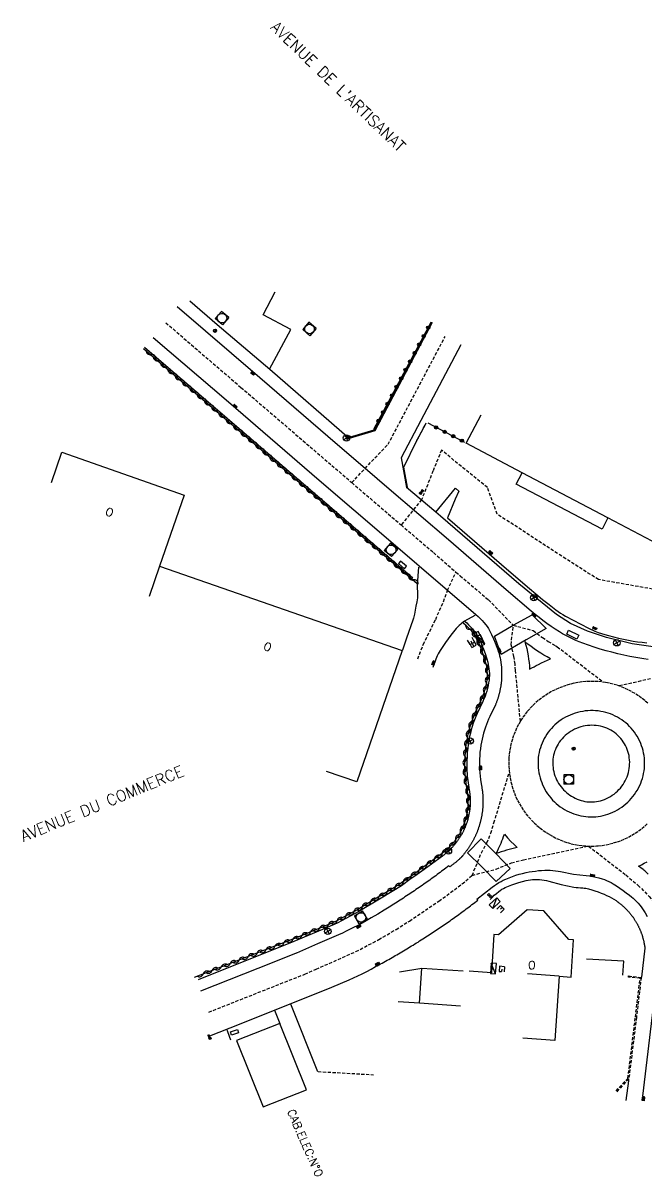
# Model space of a CAD drawing. Header units: millimetres. Extents: x 149510 to 150000, y 153431 to 153997.
# Drawn here: x 149660.1 to 149757.5, y 153726 to 153906.1 of the extents above; entities that cross this region are included whole.
import ezdxf
from ezdxf.enums import TextEntityAlignment as Align

# ---------------------------------------------------------------- set-up
doc = ezdxf.new("R2010")
doc.units = ezdxf.units.MM
doc.linetypes.add('DASHED', pattern=[0.75, 0.5, -0.25])
doc.layers.get('0').update_dxf_attribs({"linetype": 'CONTINUOUS'})
for name, color, linetype in [('W0001', 6, 'DASHED'), ('W0006', 2, 'CONTINUOUS'), ('W0008', 7, 'CONTINUOUS'), ('W0014', 7, 'CONTINUOUS'), ('W0015', 2, 'CONTINUOUS'), ('W0017', 7, 'CONTINUOUS'), ('W0020', 2, 'CONTINUOUS'), ('W0100', 7, 'CONTINUOUS'), ('W0103', 1, 'CONTINUOUS'), ('W0112', 1, 'DASHED'), ('W0310', 3, 'CONTINUOUS'), ('W0322', 7, 'CONTINUOUS'), ('W0400', 7, 'CONTINUOUS'), ('W0420', 7, 'CONTINUOUS'), ('W0421', 7, 'CONTINUOUS'), ('W0425', 7, 'CONTINUOUS'), ('W0430', 7, 'CONTINUOUS'), ('W0431', 7, 'CONTINUOUS'), ('W0432', 7, 'CONTINUOUS'), ('W0469', 7, 'CONTINUOUS'), ('W0856', 7, 'CONTINUOUS'), ('W0989', 7, 'CONTINUOUS'), ('W0991', 7, 'CONTINUOUS'), ('W1102', 7, 'CONTINUOUS')]:
    doc.layers.add(name, color=color, linetype=linetype)
doc.styles.get("Standard").update_dxf_attribs({"font": 'romans.shx', "width": 0.85})

# ---------------------------------------------------------------- blocks, each defined once
blk = doc.blocks.new('T420')
for p, q in [((0.75, 0.75), (-0.75, 0.75)), ((-0.75, 0.75), (-0.75, -0.75)), ((0.75, 0.75), (0.75, -0.75)), ((0.75, -0.75), (-0.75, -0.75))]:
    blk.add_line(p, q)
blk.add_ellipse((0, 0), major_axis=(-0.53, 0.53), ratio=1, start_param=3.926991, end_param=10.210176)
blk = doc.blocks.new('T856')
for p, q in [((-0.125, 0), (0.125, 0)), ((0, 0.125), (0, -0.125))]:
    blk.add_line(p, q)
blk.add_ellipse((0, 0), major_axis=(-0.177, 0.177), ratio=1, start_param=3.9269908, end_param=10.2101761)
blk = doc.blocks.new('T425')
for p, q in [((-0.15, 0.6), (0.15, 0.6)), ((-0.15, 0.6), (-0.15, 0.3)), ((-0.15, 0.3), (0.15, 0.3)), ((-0.15, 0.15), (0.15, 0.15)), ((-0.15, -0.15), (-0.15, 0.15)), ((0, 0.45), (0.15, 0.45)), ((0.15, 0.45), (0.15, 0.3)), ((0.15, 0.15), (0.15, -0.15)), ((0.15, -0.15), (-0.15, -0.15))]:
    blk.add_line(p, q)
blk.add_ellipse((0, 0), major_axis=(-0.106, 0.106), ratio=1, start_param=3.926991, end_param=10.210176)
blk = doc.blocks.new('T400')
for p, q in [((-0.15, 0.3), (0.15, 0.3)), ((-0.15, -0.25), (-0.15, 0.3)), ((-0.15, 0.15), (0.15, 0.15)), ((-0.15, 0), (0.15, 0)), ((0.15, 0.3), (0.15, -0.25)), ((-0.15, -0.15), (0.15, -0.15)), ((-0.15, -0.25), (-0.15, -0.3)), ((-0.15, -0.3), (0.15, -0.3)), ((0.15, -0.3), (0.15, -0.25))]:
    blk.add_line(p, q)
blk = doc.blocks.new('T430')
at = {"flags": 128}
for points in [[(-0.4, 2.1), (0.4, 2.1)], [(-0.4, 2.1), (-0.4, 1.3)], [(0.8, 0.8), (-0.8, 0.8)], [(-0.8, 0.8), (-0.8, 0)], [(0.8, 0.8), (-0.8, 0)], [(-0.8, 0), (0.8, 0)], [(-0.4, 1.7), (0, 1.7)], [(-0.4, 1.3), (0.4, 1.3)], [(0.8, 0), (0.8, 0.8)]]:
    blk.add_lwpolyline(points, dxfattribs=at)
blk = doc.blocks.new('T469')
at = {"color": 0, "linetype": 'Continuous', "flags": 128}
for points in [[(-0.35, 0.35), (0.35, -0.35)], [(-0.35, -0.35), (0.35, 0.35)]]:
    blk.add_lwpolyline(points, dxfattribs=at)
at = {"color": 0, "linetype": 'Continuous'}
blk.add_circle((0, 0), 0.5, dxfattribs=at)
blk = doc.blocks.new('T432')
at = {"flags": 128}
for points in [[(-0.4, 2.1), (-0.4, 1.3)], [(-0.39, 2.1), (0.41, 2.1)], [(0.8, 0.8), (-0.8, 0.8)], [(-0.8, 0.8), (-0.8, 0)], [(0.8, 0.8), (-0.8, 0)], [(-0.8, 0), (0.8, 0)], [(-0.4, 1.3), (0.4, 1.3)], [(0, 1.7), (0.4, 1.7)], [(0.4, 1.3), (0.4, 1.7)], [(0.8, 0), (0.8, 0.8)]]:
    blk.add_lwpolyline(points, dxfattribs=at)
blk = doc.blocks.new('t310o')
at = {"color": 0, "linetype": 'Continuous'}
for centre, start, end in [((-0.5, 0.38), 216.8699, 323.1304), ((0.5, -0.37), 36.8699, 143.1303)]:
    blk.add_arc(centre, 0.625, start, end, dxfattribs=at)
blk = doc.blocks.new('t322o')
at = {"color": 0, "linetype": 'Continuous'}
for radius in [0.25, 0.15]:
    blk.add_circle((0, 0), radius, dxfattribs=at)

msp = doc.modelspace()

# ---------------------------------------------------------------- linework, layer by layer
at = {"layer": 'W0001'}
for points in [[(149682.42, 153859.28), (149694.16, 153849.17), (149708.33, 153836.99), (149711.47, 153834.29), (149719.16, 153827.68), (149724.21, 153823.37), (149727.72, 153820.31), (149728.36, 153819.76), (149732.79, 153815.98), (149736.66, 153812.01)], [(149711.47, 153834.29), (149713.52, 153836.52), (149717.13, 153840.29), (149726.03, 153857.12)], [(149803.52, 153842.16), (149798.88, 153844.41), (149792.8, 153847.5), (149791.02, 153844.02), (149780.45, 153825.71), (149772.25, 153821.41), (149772.25, 153821.41), (149769.79, 153820.67), (149766.72, 153819.74), (149762.84, 153816.89), (149749.96, 153819.15), (149744.85, 153822.4), (149734.15, 153829.37), (149732.63, 153833.51), (149725.46, 153839.36), (149724.13, 153836.11), (149722.36, 153831.63), (149719.16, 153827.68)], [(149721.75, 153806.77), (149722.62, 153809.03), (149724.55, 153812.94), (149725.78, 153815.7), (149726.39, 153817.48), (149727.72, 153820.31)], [(149737.77, 153797.02), (149737.02, 153804.95), (149736.94, 153805.95), (149736.77, 153807.12), (149736.33, 153808.96), (149736.66, 153812.01), (149739.79, 153811.19), (149741.21, 153810.1), (149742.11, 153809.5), (149743.29, 153808.8), (149743.53, 153808.66), (149750.76, 153803.12)], [(149761.63, 153792), (149765.81, 153798.56), (149766.52, 153799.89), (149767.52, 153801.55), (149770.15, 153805.28), (149765.3, 153804.86), (149764.12, 153804.68), (149763.76, 153804.63), (149762.76, 153804.53), (149761.74, 153804.47), (149753.16, 153802.53)], [(149757.65, 153799.84), (149757.18, 153800.25), (149756.7, 153800.64), (149756.2, 153801), (149755.68, 153801.34), (149755.14, 153801.65), (149754.59, 153801.94), (149754.03, 153802.2), (149753.46, 153802.43), (149752.87, 153802.64), (149752.28, 153802.81), (149751.68, 153802.96), (149751.37, 153803.02), (149751.07, 153803.08), (149750.45, 153803.16), (149749.84, 153803.22), (149749.22, 153803.25), (149748.59, 153803.25), (149747.97, 153803.22), (149747.35, 153803.16), (149746.73, 153803.07), (149746.12, 153802.95), (149745.52, 153802.8), (149744.92, 153802.63), (149744.33, 153802.42), (149743.75, 153802.19), (149743.19, 153801.93), (149742.63, 153801.65), (149742.09, 153801.34), (149741.57, 153801), (149741.06, 153800.64), (149740.57, 153800.26), (149740.1, 153799.85), (149739.66, 153799.43), (149739.24, 153798.98), (149738.83, 153798.52), (149738.46, 153798.04), (149738.1, 153797.54), (149737.77, 153797.02), (149737.47, 153796.49), (149737.19, 153795.94), (149736.94, 153795.38), (149736.72, 153794.81), (149736.53, 153794.23), (149736.36, 153793.64), (149736.22, 153793.04), (149736.11, 153792.44), (149736.03, 153791.83), (149735.98, 153791.23), (149735.96, 153790.61), (149735.97, 153789.99), (149736.01, 153789.38), (149736.08, 153788.77), (149736.17, 153788.16), (149736.3, 153787.55), (149736.45, 153786.96), (149736.63, 153786.37), (149736.84, 153785.79), (149737.07, 153785.22), (149737.34, 153784.66), (149737.63, 153784.12), (149737.94, 153783.59), (149738.28, 153783.08), (149738.64, 153782.58), (149739.05, 153782.07), (149739.5, 153781.58), (149739.91, 153781.16), (149740.36, 153780.75), (149740.83, 153780.35), (149741.32, 153779.98), (149741.82, 153779.63), (149742.34, 153779.31), (149742.87, 153779.01), (149743.42, 153778.73), (149743.98, 153778.49), (149744.55, 153778.26), (149745.13, 153778.07), (149745.71, 153777.9), (149746.31, 153777.77), (149746.9, 153777.66), (149747.51, 153777.58), (149748.11, 153777.53), (149748.72, 153777.51), (149749.33, 153777.52), (149749.63, 153777.54), (149749.93, 153777.56), (149750.54, 153777.63), (149751.14, 153777.73), (149751.73, 153777.85), (149752.33, 153778.01), (149752.92, 153778.2), (149753.51, 153778.41), (149754.08, 153778.65), (149754.64, 153778.92), (149755.18, 153779.22), (149755.71, 153779.54), (149756.23, 153779.88), (149756.73, 153780.25), (149757.21, 153780.64), (149757.67, 153781.06)], [(149730.24, 153772.95), (149731.69, 153776.47), (149732.55, 153778.03), (149733.17, 153779.54), (149733.65, 153781.17), (149736.04, 153789.07)], [(149689.14, 153751.59), (149700.3, 153756.01), (149704.13, 153757.52), (149705.89, 153758.29), (149712.09, 153761.04), (149715.68, 153762.92), (149718.37, 153764.51), (149720.45, 153765.82), (149725.06, 153768.93), (149728.7, 153771.61), (149730.24, 153772.95), (149730.24, 153772.95), (149733.98, 153773.93), (149736.39, 153774.9), (149738.24, 153775.4), (149748.42, 153777.52)], [(149748.42, 153777.52), (149754.23, 153773.02), (149756.13, 153771.42), (149757.86, 153769.67), (149758.71, 153768.69), (149759.24, 153767.82), (149762.31, 153765.26)]]:
    msp.add_lwpolyline(points, dxfattribs=at)
at = {"layer": 'W0006'}
for points in [[(149698.63, 153852.01), (149701.94, 153858.2), (149697.61, 153860.52), (149699.48, 153864.08)], [(149711.11, 153841.38), (149714.95, 153842.54), (149723.92, 153859.43)], [(149720.15, 153833.49), (149720.16, 153833.6), (149719.58, 153836.73), (149721.62, 153840.86), (149723.05, 153843.57)], [(149724.56, 153829.66), (149727.67, 153833.43), (149728.15, 153832.95), (149727.59, 153831.69), (149726.39, 153828.8), (149735.96, 153820.51), (149739.19, 153817.75), (149740.2, 153816.9), (149741.22, 153816.06), (149742.25, 153815.24), (149743.29, 153814.43), (149743.65, 153814.16), (149744.02, 153813.91), (149744.4, 153813.68), (149744.79, 153813.46), (149745.99, 153812.82), (149747.19, 153812.19), (149748.4, 153811.57), (149748.74, 153811.41), (149749.08, 153811.26), (149749.42, 153811.11), (149749.94, 153810.91), (149750.46, 153810.73), (149750.98, 153810.56), (149751.51, 153810.4), (149752.29, 153810.2), (149753.07, 153810.01), (149753.85, 153809.84), (149754.64, 153809.68), (149755.36, 153809.55), (149756.08, 153809.44), (149756.8, 153809.35), (149757.53, 153809.28)], [(149753.75, 153757.35), (149753.91, 153759.54), (149748.09, 153759.88)], [(149701.87, 153752.86), (149706.11, 153742.29)]]:
    msp.add_lwpolyline(points, dxfattribs=at)
at = {"layer": 'W0008'}
for points in [[(149757.71, 153806.69), (149757.06, 153806.76), (149756.42, 153806.85), (149755.78, 153806.96), (149754.84, 153807.14), (149753.91, 153807.34), (149752.98, 153807.55), (149752.06, 153807.79), (149751.14, 153808.04), (149750.22, 153808.3), (149749.31, 153808.59), (149748.41, 153808.89), (149747.51, 153809.21), (149746.97, 153809.41), (149746.43, 153809.64), (149745.9, 153809.87), (149745.38, 153810.13), (149744.87, 153810.4), (149744.36, 153810.68), (149743.87, 153810.98), (149743.21, 153811.4), (149742.56, 153811.83), (149741.92, 153812.28), (149741.29, 153812.74), (149740.68, 153813.22), (149740.07, 153813.7), (149739.47, 153814.21), (149735.56, 153817.57), (149731.65, 153820.93), (149726.53, 153825.34), (149717.31, 153833.27), (149713.52, 153836.52), (149709.25, 153840.2), (149697.08, 153850.66), (149684.18, 153861.73)], [(149711.12, 153841.23), (149715.11, 153842.45), (149724.06, 153859.35)], [(149680.45, 153856.99), (149692.19, 153846.89), (149706.36, 153834.7), (149717.2, 153825.4), (149726.39, 153817.48), (149730.84, 153813.69), (149731.17, 153813.39), (149731.49, 153813.08), (149731.8, 153812.76), (149732.09, 153812.43), (149732.38, 153812.09), (149732.59, 153811.8), (149732.78, 153811.51), (149732.97, 153811.21), (149733.13, 153810.9), (149733.29, 153810.58), (149733.57, 153809.92), (149733.84, 153809.25), (149734.1, 153808.58), (149734.34, 153807.9), (149734.45, 153807.58), (149734.53, 153807.26), (149734.61, 153806.93), (149734.67, 153806.6), (149734.69, 153806.5), (149734.7, 153806.4), (149734.72, 153806.31), (149734.73, 153806.21), (149734.74, 153806.11), (149734.76, 153806.01), (149734.77, 153805.91), (149734.78, 153805.81), (149734.79, 153805.71), (149734.8, 153805.62), (149734.81, 153805.52), (149734.82, 153805.42), (149734.82, 153805.32), (149734.83, 153805.22), (149734.84, 153805.12), (149734.84, 153805.02), (149734.84, 153804.92), (149734.85, 153804.82), (149734.85, 153804.72), (149734.85, 153804.62), (149734.85, 153804.53), (149734.85, 153804.43), (149734.85, 153804.33), (149734.85, 153804.23), (149734.85, 153804.13), (149734.85, 153804.03), (149734.84, 153803.93), (149734.84, 153803.83), (149734.83, 153803.73), (149734.83, 153803.63), (149734.82, 153803.53), (149734.81, 153803.43), (149734.8, 153803.34), (149734.8, 153803.24), (149734.79, 153803.14), (149734.78, 153803.04), (149734.76, 153802.94), (149734.75, 153802.84), (149734.74, 153802.74), (149734.72, 153802.65), (149734.71, 153802.55), (149734.7, 153802.45), (149734.68, 153802.35), (149734.66, 153802.25), (149734.64, 153802.16), (149734.63, 153802.06), (149734.61, 153801.96), (149734.59, 153801.86), (149734.57, 153801.77), (149734.55, 153801.67), (149734.52, 153801.57), (149734.5, 153801.48), (149734.48, 153801.38), (149734.45, 153801.28), (149734.43, 153801.19), (149734.4, 153801.09), (149734.37, 153801), (149734.35, 153800.9), (149734.32, 153800.8), (149734.29, 153800.71), (149734.26, 153800.61), (149734.23, 153800.52), (149734.2, 153800.43), (149734.17, 153800.33), (149734.13, 153800.24), (149734.1, 153800.14), (149734.07, 153800.05), (149734.03, 153799.96), (149734, 153799.87), (149733.96, 153799.77), (149733.92, 153799.68), (149733.89, 153799.59), (149733.89, 153799.59), (149733.01, 153797.77), (149732.82, 153797.35), (149732.64, 153796.93), (149732.47, 153796.51), (149732.31, 153796.08), (149732.17, 153795.64), (149732.03, 153795.18), (149731.91, 153794.7), (149731.8, 153794.23), (149731.7, 153793.75), (149731.61, 153793.27), (149731.53, 153792.73), (149731.46, 153792.19), (149731.42, 153791.65), (149731.39, 153791.11), (149731.37, 153790.57), (149731.38, 153790.04), (149731.4, 153789.51), (149731.43, 153788.99), (149731.49, 153788.46), (149731.56, 153787.94), (149731.72, 153786.92), (149731.73, 153786.82), (149731.75, 153786.72), (149731.77, 153786.63), (149731.78, 153786.53), (149731.8, 153786.43), (149731.81, 153786.33), (149731.82, 153786.23), (149731.84, 153786.13), (149731.85, 153786.03), (149731.86, 153785.93), (149731.87, 153785.83), (149731.88, 153785.73), (149731.89, 153785.63), (149731.9, 153785.53), (149731.9, 153785.43), (149731.91, 153785.33), (149731.92, 153785.23), (149731.92, 153785.13), (149731.93, 153785.03), (149731.93, 153784.93), (149731.93, 153784.83), (149731.93, 153784.73), (149731.93, 153784.63), (149731.93, 153784.53), (149731.93, 153784.43), (149731.93, 153784.33), (149731.93, 153784.23), (149731.93, 153784.13), (149731.92, 153784.03), (149731.92, 153783.93), (149731.92, 153783.83), (149731.91, 153783.73), (149731.9, 153783.64), (149731.9, 153783.54), (149731.89, 153783.44), (149731.88, 153783.34), (149731.87, 153783.24), (149731.86, 153783.14), (149731.85, 153783.04), (149731.84, 153782.94), (149731.82, 153782.84), (149731.81, 153782.74), (149731.79, 153782.64), (149731.78, 153782.54), (149731.76, 153782.44), (149731.75, 153782.34), (149731.73, 153782.25), (149731.71, 153782.15), (149731.69, 153782.05), (149731.67, 153781.95), (149731.65, 153781.85), (149731.63, 153781.76), (149731.61, 153781.66), (149731.59, 153781.56), (149731.56, 153781.47), (149731.54, 153781.37), (149731.52, 153781.27), (149731.49, 153781.18), (149731.46, 153781.08), (149731.44, 153780.99), (149731.41, 153780.89), (149731.38, 153780.79), (149731.35, 153780.7), (149731.32, 153780.6), (149731.29, 153780.51), (149731.26, 153780.42), (149731.23, 153780.32), (149731.2, 153780.23), (149731.16, 153780.13), (149731.13, 153780.04), (149731.09, 153779.95), (149731.06, 153779.85), (149731.02, 153779.76), (149730.99, 153779.67), (149730.95, 153779.58), (149730.91, 153779.49), (149730.87, 153779.39), (149730.83, 153779.3), (149730.79, 153779.21), (149730.75, 153779.12), (149730.71, 153779.03), (149730.66, 153778.94), (149730.62, 153778.85), (149730.58, 153778.76), (149730.53, 153778.67), (149730.49, 153778.59), (149730.44, 153778.5), (149730.39, 153778.41), (149730.35, 153778.32), (149730.3, 153778.23), (149730.25, 153778.15), (149730.2, 153778.06), (149730.15, 153777.98), (149730.1, 153777.89), (149730.05, 153777.8), (149730, 153777.72), (149729.95, 153777.64), (149729.89, 153777.55), (149729.84, 153777.47), (149729.78, 153777.38), (149729.73, 153777.3), (149729.67, 153777.22), (149729.62, 153777.14), (149729.56, 153777.06), (149729.5, 153776.98), (149729.44, 153776.89), (149729.38, 153776.81), (149729.33, 153776.73), (149729.27, 153776.66), (149729.2, 153776.58), (149729.14, 153776.5), (149729.08, 153776.42), (149729.02, 153776.34), (149728.96, 153776.27), (149728.88, 153776.17), (149728.84, 153776.12), (149728.8, 153776.07), (149728.76, 153776.02), (149728.72, 153775.97), (149728.68, 153775.92), (149728.64, 153775.88), (149728.6, 153775.83), (149728.56, 153775.79), (149728.52, 153775.74), (149728.47, 153775.7), (149728.43, 153775.65), (149728.38, 153775.61), (149728.34, 153775.56), (149728.29, 153775.52), (149728.25, 153775.48), (149728.2, 153775.44), (149728.13, 153775.37), (149728.05, 153775.3), (149727.97, 153775.23), (149727.89, 153775.17), (149727.81, 153775.1), (149727.73, 153775.03), (149727.65, 153774.97), (149727.57, 153774.9), (149727.49, 153774.84), (149727.41, 153774.78), (149727.33, 153774.71), (149727.25, 153774.65), (149727.17, 153774.59), (149727.08, 153774.53), (149727, 153774.47), (149726.92, 153774.41), (149726.83, 153774.35), (149726.75, 153774.29), (149726.75, 153774.29), (149726.62, 153774.44), (149726.39, 153774.27), (149726.16, 153774.09), (149725.94, 153773.92), (149725.71, 153773.75), (149725.48, 153773.58), (149725.24, 153773.41), (149725.01, 153773.24), (149724.78, 153773.07), (149724.55, 153772.9), (149724.32, 153772.73), (149724.09, 153772.56), (149723.85, 153772.39), (149723.62, 153772.22), (149723.39, 153772.06), (149723.15, 153771.89), (149722.92, 153771.73), (149722.68, 153771.56), (149722.44, 153771.39), (149722.19, 153771.22), (149721.95, 153771.05), (149721.71, 153770.88), (149721.47, 153770.72), (149721.22, 153770.55), (149720.98, 153770.39), (149720.74, 153770.22), (149720.49, 153770.06), (149720.25, 153769.89), (149720, 153769.73), (149719.76, 153769.57), (149719.51, 153769.41), (149719.27, 153769.25), (149719.02, 153769.08), (149718.77, 153768.92), (149718.53, 153768.76), (149718.28, 153768.61), (149718.03, 153768.45), (149717.78, 153768.29), (149717.53, 153768.13), (149717.28, 153767.98), (149717.03, 153767.82), (149716.78, 153767.66), (149716.53, 153767.51), (149715.52, 153766.89), (149714.49, 153766.29), (149713.45, 153765.7), (149712.49, 153765.19), (149711.53, 153764.69), (149710.56, 153764.21), (149709.98, 153763.93), (149709.39, 153763.67), (149706.12, 153762.23), (149702.84, 153760.79), (149702.78, 153760.77), (149699.01, 153759.28), (149687.85, 153754.86)], [(149728.48, 153855.83), (149722.24, 153843.99), (149719.14, 153838.15), (149720.02, 153833.55)], [(149689.05, 153747.77), (149694.2, 153749.82), (149700.01, 153752.13), (149706.96, 153754.92), (149708.33, 153755.48), (149709.69, 153756.06), (149711.04, 153756.65), (149712.39, 153757.26), (149713.09, 153757.59), (149713.79, 153757.94), (149714.47, 153758.31), (149715.15, 153758.69), (149715.41, 153758.83), (149715.67, 153758.97), (149715.93, 153759.11), (149716.19, 153759.25), (149716.45, 153759.39), (149716.71, 153759.54), (149716.97, 153759.68), (149717.22, 153759.82), (149717.48, 153759.97), (149717.74, 153760.12), (149718, 153760.26), (149718.25, 153760.41), (149718.51, 153760.56), (149718.76, 153760.71), (149719.02, 153760.86), (149719.27, 153761.01), (149719.53, 153761.16), (149719.78, 153761.31), (149720.03, 153761.46), (149720.29, 153761.61), (149720.54, 153761.77), (149720.79, 153761.92), (149721.04, 153762.07), (149721.3, 153762.23), (149721.55, 153762.39), (149721.8, 153762.54), (149722.05, 153762.7), (149722.3, 153762.86), (149722.55, 153763.02), (149722.8, 153763.18), (149723.03, 153763.33), (149723.27, 153763.48), (149723.51, 153763.64), (149723.75, 153763.79), (149723.98, 153763.95), (149724.22, 153764.11), (149724.46, 153764.26), (149724.69, 153764.42), (149724.93, 153764.58), (149725.16, 153764.74), (149725.4, 153764.9), (149725.63, 153765.06), (149725.86, 153765.22), (149726.1, 153765.38), (149726.33, 153765.54), (149726.56, 153765.7), (149726.8, 153765.87), (149727.03, 153766.03), (149727.26, 153766.2), (149727.49, 153766.36), (149727.72, 153766.53), (149727.95, 153766.69), (149728.18, 153766.86), (149728.41, 153767.03), (149728.64, 153767.19), (149728.86, 153767.36), (149729.09, 153767.53), (149729.32, 153767.7), (149729.55, 153767.87), (149729.77, 153768.04), (149730, 153768.21), (149730.22, 153768.39), (149730.45, 153768.56), (149730.67, 153768.73), (149730.9, 153768.9), (149731.12, 153769.08), (149731.12, 153769.08), (149731, 153769.21), (149733.38, 153771.1), (149733.71, 153771.35), (149734.04, 153771.59), (149734.39, 153771.81), (149734.75, 153772.01), (149735.11, 153772.2), (149735.48, 153772.37), (149736, 153772.58), (149736.52, 153772.78), (149737.04, 153772.96), (149737.57, 153773.12), (149738.11, 153773.26), (149738.65, 153773.39), (149739.13, 153773.48), (149739.62, 153773.57), (149740.11, 153773.63), (149740.6, 153773.69), (149741.09, 153773.72), (149741.58, 153773.75), (149742, 153773.75), (149742.41, 153773.74), (149742.83, 153773.71), (149743.24, 153773.67), (149743.65, 153773.62), (149744.06, 153773.55), (149746.05, 153773.16), (149748.06, 153772.93), (149748.56, 153772.86), (149749.06, 153772.78), (149749.55, 153772.67), (149750.04, 153772.55), (149750.53, 153772.41), (149750.89, 153772.29), (149751.24, 153772.15), (149751.58, 153771.99), (149751.92, 153771.82), (149752.24, 153771.63), (149752.77, 153771.3), (149753.3, 153770.95), (149753.81, 153770.6), (149754.31, 153770.23), (149754.81, 153769.85), (149755.1, 153769.62), (149755.38, 153769.38), (149755.65, 153769.12), (149755.91, 153768.86), (149756.16, 153768.59), (149756.4, 153768.31), (149756.63, 153768.02), (149756.84, 153767.72), (149757.04, 153767.41), (149757.23, 153767.09), (149757.56, 153766.5)], [(149758.87, 153755.49), (149756.83, 153738.44)]]:
    msp.add_lwpolyline(points, dxfattribs=at)
msp.add_lwpolyline([(149742.81, 153784.72), (149743.09, 153784.44), (149743.38, 153784.17), (149743.69, 153783.91), (149744, 153783.67), (149744.33, 153783.45), (149744.67, 153783.24), (149745.01, 153783.04), (149745.37, 153782.86), (149745.73, 153782.7), (149746.1, 153782.56), (149746.48, 153782.43), (149746.85, 153782.33), (149747.23, 153782.24), (149747.61, 153782.17), (149747.99, 153782.12), (149748.37, 153782.09), (149748.76, 153782.08), (149749.15, 153782.08), (149749.53, 153782.11), (149749.92, 153782.15), (149750.3, 153782.21), (149750.67, 153782.3), (149751.06, 153782.4), (149751.45, 153782.52), (149751.83, 153782.66), (149752.2, 153782.81), (149752.56, 153782.99), (149752.91, 153783.18), (149753.26, 153783.39), (149753.59, 153783.61), (149753.92, 153783.85), (149754.23, 153784.11), (149754.53, 153784.38), (149754.81, 153784.66), (149755.09, 153784.96), (149755.34, 153785.27), (149755.59, 153785.59), (149755.81, 153785.92), (149756.03, 153786.26), (149756.22, 153786.62), (149756.4, 153786.98), (149756.56, 153787.35), (149756.7, 153787.73), (149756.82, 153788.1), (149756.93, 153788.49), (149757.01, 153788.88), (149757.08, 153789.27), (149757.13, 153789.66), (149757.16, 153790.06), (149757.17, 153790.46), (149757.16, 153790.86), (149757.13, 153791.25), (149757.08, 153791.65), (149757.01, 153792.04), (149756.92, 153792.43), (149756.82, 153792.82), (149756.7, 153793.19), (149756.56, 153793.57), (149756.4, 153793.93), (149756.22, 153794.29), (149756.03, 153794.64), (149755.82, 153794.97), (149755.59, 153795.3), (149755.35, 153795.62), (149755.09, 153795.92), (149754.82, 153796.21), (149754.54, 153796.49), (149754.24, 153796.76), (149753.93, 153797), (149753.61, 153797.24), (149753.27, 153797.46), (149752.93, 153797.66), (149752.58, 153797.84), (149752.21, 153798.01), (149751.85, 153798.16), (149751.47, 153798.29), (149751.09, 153798.4), (149750.7, 153798.5), (149750.31, 153798.57), (149749.92, 153798.63), (149749.52, 153798.67), (149749.11, 153798.68), (149748.71, 153798.68), (149748.3, 153798.66), (149747.9, 153798.63), (149747.5, 153798.57), (149747.1, 153798.49), (149746.7, 153798.39), (149746.31, 153798.28), (149745.93, 153798.15), (149745.55, 153797.99), (149745.18, 153797.83), (149744.82, 153797.64), (149744.47, 153797.44), (149744.13, 153797.22), (149743.8, 153796.98), (149743.48, 153796.73), (149743.17, 153796.46), (149742.89, 153796.2), (149742.62, 153795.91), (149742.36, 153795.62), (149742.12, 153795.31), (149741.9, 153794.99), (149741.69, 153794.66), (149741.49, 153794.32), (149741.32, 153793.97), (149741.16, 153793.62), (149741.01, 153793.25), (149740.89, 153792.88), (149740.78, 153792.51), (149740.69, 153792.12), (149740.62, 153791.74), (149740.57, 153791.35), (149740.54, 153790.96), (149740.53, 153790.56), (149740.53, 153790.17), (149740.56, 153789.77), (149740.6, 153789.37), (149740.66, 153788.98), (149740.75, 153788.58), (149740.84, 153788.2), (149740.96, 153787.82), (149741.1, 153787.44), (149741.25, 153787.07), (149741.42, 153786.71), (149741.61, 153786.36), (149741.81, 153786.01), (149742.03, 153785.68), (149742.27, 153785.36), (149742.52, 153785.05)], close=True, dxfattribs=at)
at = {"layer": 'W0014'}
for points in [[(149686.15, 153862.7), (149690.42, 153859.01), (149698.65, 153852), (149711.12, 153841.2)], [(149679.12, 153855.45), (149691.65, 153844.67), (149721.01, 153819.43)], [(149800.64, 153847.94), (149797.13, 153840.88), (149793.5, 153833.6), (149790.66, 153829.17), (149787.22, 153824.24), (149783.62, 153820.39), (149779.37, 153816.6), (149774.11, 153812.82), (149769.71, 153810.59), (149766.95, 153809.62), (149763.73, 153808.9), (149761.49, 153808.64), (149758.5, 153808.64), (149755.22, 153809.11), (149751.23, 153810.1), (149748.24, 153811.08), (149745.58, 153812.31), (149743.4, 153813.7), (149737.55, 153818.5), (149737.55, 153818.5), (149725.31, 153829.04), (149724.56, 153829.66), (149720.02, 153833.55)], [(149729.07, 153812.65), (149729.39, 153812.37), (149729.7, 153812.09), (149730, 153811.79), (149730.29, 153811.48), (149730.47, 153811.27), (149730.64, 153811.04), (149730.81, 153810.81), (149730.96, 153810.57), (149731.18, 153810.17), (149731.39, 153809.77), (149731.58, 153809.35), (149731.76, 153808.93), (149732.01, 153808.27), (149732.25, 153807.6), (149732.46, 153806.92), (149732.67, 153806.24), (149732.75, 153805.9), (149732.82, 153805.56), (149732.87, 153805.21), (149732.91, 153804.86), (149732.93, 153804.5), (149732.93, 153804.15), (149732.91, 153803.8), (149732.88, 153803.45), (149732.82, 153803.01), (149732.74, 153802.58), (149732.64, 153802.16), (149732.53, 153801.74), (149732.4, 153801.32), (149732.25, 153800.91), (149732.09, 153800.5), (149731.92, 153800.1), (149731.04, 153798.24), (149730.82, 153797.74), (149730.61, 153797.24), (149730.42, 153796.74), (149730.25, 153796.22), (149730.1, 153795.7), (149729.97, 153795.18), (149729.85, 153794.65), (149729.73, 153794.02), (149729.63, 153793.39), (149729.55, 153792.76), (149729.48, 153792.13), (149729.44, 153791.49), (149729.41, 153790.85), (149729.4, 153790.21), (149729.41, 153789.74), (149729.42, 153789.26), (149729.45, 153788.79), (149729.47, 153788.45), (149729.51, 153788.11), (149729.55, 153787.77), (149729.71, 153786.66), (149729.73, 153786.58), (149729.75, 153786.49), (149729.77, 153786.4), (149729.78, 153786.31), (149729.8, 153786.23), (149729.81, 153786.14), (149729.82, 153786.05), (149729.84, 153785.96), (149729.85, 153785.87), (149729.86, 153785.78), (149729.87, 153785.7), (149729.88, 153785.61), (149729.89, 153785.52), (149729.9, 153785.43), (149729.91, 153785.34), (149729.91, 153785.25), (149729.92, 153785.16), (149729.92, 153785.07), (149729.93, 153784.99), (149729.93, 153784.9), (149729.93, 153784.81), (149729.94, 153784.72), (149729.94, 153784.63), (149729.94, 153784.54), (149729.94, 153784.45), (149729.94, 153784.36), (149729.94, 153784.27), (149729.93, 153784.18), (149729.93, 153784.1), (149729.93, 153784.01), (149729.92, 153783.92), (149729.92, 153783.83), (149729.91, 153783.74), (149729.91, 153783.65), (149729.9, 153783.56), (149729.89, 153783.47), (149729.88, 153783.38), (149729.87, 153783.3), (149729.86, 153783.21), (149729.85, 153783.12), (149729.84, 153783.03), (149729.82, 153782.94), (149729.81, 153782.85), (149729.8, 153782.77), (149729.78, 153782.68), (149729.77, 153782.59), (149729.75, 153782.5), (149729.73, 153782.42), (149729.71, 153782.33), (149729.7, 153782.24), (149729.68, 153782.15), (149729.66, 153782.07), (149729.64, 153781.98), (149729.61, 153781.9), (149729.59, 153781.81), (149729.57, 153781.72), (149729.55, 153781.64), (149729.52, 153781.55), (149729.5, 153781.47), (149729.47, 153781.38), (149729.44, 153781.3), (149729.42, 153781.21), (149729.39, 153781.13), (149729.36, 153781.04), (149729.33, 153780.96), (149729.3, 153780.87), (149729.27, 153780.78), (149729.23, 153780.7), (149729.2, 153780.61), (149729.17, 153780.53), (149729.13, 153780.44), (149729.1, 153780.36), (149729.06, 153780.27), (149729.02, 153780.19), (149728.98, 153780.11), (149728.95, 153780.02), (149728.91, 153779.94), (149728.87, 153779.86), (149728.83, 153779.77), (149728.78, 153779.69), (149728.74, 153779.61), (149728.7, 153779.53), (149728.66, 153779.45), (149728.61, 153779.37), (149728.57, 153779.29), (149728.52, 153779.21), (149728.48, 153779.13), (149728.43, 153779.05), (149728.38, 153778.97), (149728.33, 153778.89), (149728.28, 153778.82), (149728.23, 153778.74), (149728.18, 153778.66), (149728.13, 153778.59), (149728.08, 153778.51), (149728.03, 153778.43), (149727.98, 153778.36), (149727.92, 153778.29), (149727.87, 153778.21), (149727.81, 153778.14), (149727.76, 153778.06), (149727.7, 153777.99), (149727.64, 153777.92), (149727.59, 153777.85), (149727.53, 153777.78), (149727.47, 153777.71), (149727.41, 153777.64), (149727.35, 153777.57), (149727.29, 153777.5), (149727.23, 153777.43), (149727.17, 153777.36), (149727.11, 153777.29), (149727.04, 153777.23), (149726.98, 153777.16), (149726.92, 153777.1), (149726.85, 153777.03), (149726.79, 153776.97), (149726.72, 153776.9), (149726.65, 153776.84), (149726.59, 153776.77), (149726.52, 153776.71), (149726.45, 153776.65), (149726.38, 153776.59), (149726.31, 153776.53), (149726.24, 153776.47), (149726.17, 153776.41), (149726.1, 153776.35), (149726.03, 153776.29), (149725.96, 153776.24), (149725.89, 153776.18), (149725.82, 153776.12), (149725.74, 153776.07), (149725.67, 153776.01), (149725.6, 153775.96), (149725.6, 153775.96), (149725.6, 153775.96), (149725.6, 153775.96), (149722.76, 153773.88), (149721.65, 153773.07), (149720.54, 153772.28), (149719.42, 153771.49), (149719.05, 153771.23), (149718.68, 153770.99), (149718.3, 153770.76), (149715.5, 153769.07), (149712.57, 153767.33), (149711.89, 153766.94), (149711.21, 153766.56), (149710.53, 153766.19), (149709.84, 153765.83), (149709.26, 153765.55), (149708.68, 153765.27), (149708.1, 153765.01), (149707.51, 153764.76), (149702.4, 153762.63), (149687.46, 153756.64)], [(149733.04, 153769.18), (149733.36, 153769.51), (149733.69, 153769.83), (149734.04, 153770.14), (149734.39, 153770.43), (149734.64, 153770.61), (149734.89, 153770.77), (149735.15, 153770.92), (149735.42, 153771.05), (149735.92, 153771.26), (149736.42, 153771.46), (149736.93, 153771.64), (149737.51, 153771.82), (149738.09, 153771.99), (149738.67, 153772.14), (149739.01, 153772.21), (149739.35, 153772.26), (149739.69, 153772.3), (149740.03, 153772.31), (149740.37, 153772.31), (149740.75, 153772.29), (149741.12, 153772.26), (149741.49, 153772.2), (149741.86, 153772.13), (149742.22, 153772.04), (149744.14, 153771.5), (149746.11, 153771.13), (149746.46, 153771.07), (149746.81, 153771.03), (149747.16, 153771), (149747.51, 153770.98), (149747.74, 153770.97), (149747.97, 153770.94), (149748.2, 153770.9), (149748.42, 153770.85), (149748.92, 153770.7), (149749.41, 153770.54), (149749.89, 153770.37), (149750.38, 153770.19), (149750.85, 153769.99), (149751.24, 153769.81), (149751.62, 153769.63), (149751.99, 153769.43), (149752.35, 153769.22), (149752.71, 153769), (149752.79, 153768.95), (149752.86, 153768.89), (149752.94, 153768.84), (149753.01, 153768.79), (149753.08, 153768.73), (149753.15, 153768.68), (149753.23, 153768.62), (149753.3, 153768.57), (149753.37, 153768.51), (149753.44, 153768.45), (149753.51, 153768.39), (149753.58, 153768.34), (149753.65, 153768.28), (149753.72, 153768.22), (149753.78, 153768.16), (149753.85, 153768.1), (149753.92, 153768.03), (149753.99, 153767.97), (149754.05, 153767.91), (149754.12, 153767.85), (149754.18, 153767.78), (149754.25, 153767.72), (149754.31, 153767.65), (149754.37, 153767.59), (149754.44, 153767.52), (149754.5, 153767.46), (149754.56, 153767.39), (149754.62, 153767.32), (149754.68, 153767.25), (149754.74, 153767.18), (149754.8, 153767.11), (149754.86, 153767.05), (149754.91, 153766.98), (149754.97, 153766.9), (149755.03, 153766.83), (149755.08, 153766.76), (149755.14, 153766.69), (149755.19, 153766.62), (149755.25, 153766.54), (149755.3, 153766.47), (149755.36, 153766.4), (149755.41, 153766.32), (149755.46, 153766.25), (149755.51, 153766.17), (149755.56, 153766.1), (149755.61, 153766.02), (149755.66, 153765.94), (149755.71, 153765.87), (149755.75, 153765.79), (149755.8, 153765.71), (149755.85, 153765.63), (149755.89, 153765.55), (149755.94, 153765.48), (149755.98, 153765.4), (149756.03, 153765.32), (149756.07, 153765.24), (149756.11, 153765.16), (149756.15, 153765.07), (149756.19, 153764.99), (149756.23, 153764.91), (149756.27, 153764.83), (149756.31, 153764.75), (149756.35, 153764.66), (149756.39, 153764.58), (149756.42, 153764.5), (149756.46, 153764.42), (149756.49, 153764.34), (149756.52, 153764.26), (149756.55, 153764.18), (149756.59, 153764.1), (149756.62, 153764.02), (149756.65, 153763.93), (149756.68, 153763.85), (149756.71, 153763.77), (149756.73, 153763.69), (149756.76, 153763.6), (149756.79, 153763.52), (149756.81, 153763.44), (149756.84, 153763.35), (149756.86, 153763.27), (149756.89, 153763.19), (149756.91, 153763.1), (149756.94, 153763.02), (149756.96, 153762.93), (149756.98, 153762.85), (149757, 153762.76), (149757.02, 153762.68), (149757.04, 153762.59), (149757.06, 153762.51), (149757.07, 153762.42), (149757.09, 153762.34), (149757.11, 153762.25), (149757.12, 153762.16), (149757.14, 153762.08), (149757.15, 153761.99), (149757.17, 153761.91), (149757.18, 153761.82), (149757.19, 153761.73), (149757.2, 153761.65), (149757.21, 153761.56), (149756.66, 153757.05)], [(149718.88, 153757.89), (149722.4, 153758.46)], [(149722.03, 153753.01), (149718.7, 153753.2)], [(149699.39, 153751.88), (149700.23, 153749.82)], [(149692.59, 153747.2), (149692.09, 153748.51), (149691.93, 153748.93)], [(149754.29, 153737.76), (149754.68, 153740.83), (149754.7, 153741.17)]]:
    msp.add_lwpolyline(points, dxfattribs=at)
msp.add_lwpolyline([(149744.52, 153786.33), (149744.74, 153786.1), (149744.98, 153785.88), (149745.23, 153785.68), (149745.49, 153785.49), (149745.77, 153785.31), (149746.05, 153785.15), (149746.33, 153785), (149746.63, 153784.87), (149746.93, 153784.75), (149747.24, 153784.65), (149747.53, 153784.57), (149747.83, 153784.5), (149748.13, 153784.46), (149748.44, 153784.43), (149748.75, 153784.41), (149749.05, 153784.42), (149749.36, 153784.44), (149749.66, 153784.48), (149749.96, 153784.53), (149750.26, 153784.6), (149750.59, 153784.7), (149750.91, 153784.82), (149751.22, 153784.95), (149751.53, 153785.1), (149751.83, 153785.27), (149752.12, 153785.45), (149752.4, 153785.65), (149752.66, 153785.87), (149752.92, 153786.1), (149753.16, 153786.34), (149753.39, 153786.59), (149753.6, 153786.86), (149753.8, 153787.14), (149753.98, 153787.43), (149754.15, 153787.73), (149754.3, 153788.04), (149754.43, 153788.35), (149754.55, 153788.67), (149754.64, 153789), (149754.72, 153789.32), (149754.77, 153789.65), (149754.81, 153789.98), (149754.83, 153790.32), (149754.84, 153790.65), (149754.82, 153790.98), (149754.78, 153791.32), (149754.73, 153791.65), (149754.65, 153791.97), (149754.56, 153792.29), (149754.45, 153792.61), (149754.32, 153792.92), (149754.18, 153793.22), (149754.01, 153793.51), (149753.84, 153793.79), (149753.64, 153794.07), (149753.43, 153794.33), (149753.21, 153794.58), (149752.96, 153794.82), (149752.71, 153795.04), (149752.44, 153795.25), (149752.16, 153795.45), (149751.87, 153795.62), (149751.57, 153795.78), (149751.26, 153795.92), (149750.94, 153796.05), (149750.62, 153796.15), (149750.29, 153796.24), (149749.96, 153796.31), (149749.62, 153796.36), (149749.28, 153796.38), (149748.94, 153796.39), (149748.6, 153796.38), (149748.25, 153796.35), (149747.9, 153796.3), (149747.56, 153796.23), (149747.22, 153796.14), (149746.88, 153796.03), (149746.55, 153795.9), (149746.23, 153795.76), (149745.92, 153795.59), (149745.62, 153795.41), (149745.33, 153795.22), (149745.05, 153795.01), (149744.78, 153794.78), (149744.52, 153794.54), (149744.28, 153794.28), (149744.05, 153794.01), (149743.84, 153793.73), (149743.67, 153793.46), (149743.51, 153793.19), (149743.36, 153792.91), (149743.23, 153792.62), (149743.12, 153792.32), (149743.03, 153792.02), (149742.95, 153791.71), (149742.89, 153791.4), (149742.85, 153791.08), (149742.83, 153790.77), (149742.82, 153790.45), (149742.83, 153790.13), (149742.87, 153789.8), (149742.91, 153789.47), (149742.98, 153789.15), (149743.07, 153788.82), (149743.17, 153788.51), (149743.29, 153788.2), (149743.42, 153787.89), (149743.57, 153787.59), (149743.74, 153787.31), (149743.93, 153787.03), (149744.12, 153786.76), (149744.33, 153786.5)], close=True, dxfattribs=at)
at = {"layer": 'W0015'}
for points in [[(149739.22, 153805.14), (149739.56, 153805.34), (149739.9, 153805.53), (149740.25, 153805.72), (149740.6, 153805.91), (149741.06, 153806.14), (149741.52, 153806.36), (149741.99, 153806.58), (149742.46, 153806.78), (149741.95, 153807.07), (149741.45, 153807.36), (149740.95, 153807.67), (149740.46, 153807.99), (149739.95, 153808.34), (149739.45, 153808.7), (149738.96, 153809.08), (149738.48, 153809.47), (149738.62, 153808.91), (149738.76, 153808.36), (149738.88, 153807.81), (149738.98, 153807.26), (149739.06, 153806.73), (149739.13, 153806.2), (149739.18, 153805.67)], [(149735.28, 153779.38), (149735.78, 153778.81), (149736.3, 153778.25), (149736.78, 153777.76), (149737.28, 153777.28), (149736.86, 153777.19), (149736.44, 153777.09), (149736.02, 153776.98), (149735.61, 153776.86), (149735.19, 153776.74), (149734.78, 153776.62), (149734.37, 153776.48), (149733.98, 153776.35), (149734.18, 153776.75), (149734.38, 153777.16), (149734.56, 153777.58), (149734.75, 153777.99), (149734.89, 153778.34), (149735.03, 153778.68), (149735.16, 153779.03)]]:
    msp.add_lwpolyline(points, close=True, dxfattribs=at)
msp.add_lwpolyline([(149757.72, 153773.14), (149757.2, 153773.64), (149757.07, 153773.75), (149756.93, 153773.86), (149756.58, 153774.13), (149756.22, 153774.4), (149756.66, 153774.61), (149757.11, 153774.84), (149757.55, 153775.08)], dxfattribs=at)
at = {"layer": 'W0017'}
for points in [[(149721.85, 153821.1), (149721.68, 153818.33), (149721.73, 153816.72), (149721.73, 153816.57), (149721.72, 153816.43), (149721.7, 153816.29), (149721.59, 153815.65), (149721.47, 153815.01), (149721.35, 153814.38), (149721.22, 153813.76), (149721.07, 153813.13), (149721.03, 153812.96), (149720.98, 153812.8), (149720, 153810), (149719.37, 153808.1)], [(149730.67, 153813.53), (149729.06, 153812.63), (149728.85, 153812.5), (149728.65, 153812.36), (149728.46, 153812.2), (149728.21, 153811.98), (149727.98, 153811.74), (149727.76, 153811.5), (149727.33, 153810.98), (149726.92, 153810.45), (149726.51, 153809.91), (149726.08, 153809.3), (149725.66, 153808.68), (149725.25, 153808.06), (149725.09, 153807.8), (149724.94, 153807.53), (149724.8, 153807.26), (149724.68, 153806.98), (149724.56, 153806.7), (149724.46, 153806.41), (149724.13, 153805.44)]]:
    msp.add_lwpolyline(points, dxfattribs=at)
at = {"layer": 'W0020'}
for points in [[(149741.8, 153811.5), (149738.68, 153809.73), (149734.79, 153807.46), (149733.75, 153810.33), (149736.66, 153812.01), (149739.62, 153813.66)], [(149734, 153771.98), (149731.78, 153774.29), (149729.54, 153776.49), (149731.64, 153778.64), (149733.98, 153776.33), (149736.19, 153774.03)]]:
    msp.add_lwpolyline(points, close=True, dxfattribs=at)
at = {"layer": 'W0100'}
msp.add_lwpolyline([(149743.84, 153757.19), (149745.69, 153757.05), (149746.06, 153762.89), (149745.35, 153762.94), (149741.42, 153767.41), (149738.84, 153767.58), (149734.36, 153763.65), (149733.65, 153763.7), (149733.28, 153757.74), (149729.76, 153757.96)], dxfattribs=at)
at = {"layer": 'W0103'}
for points in [[(149785.1, 153856.36), (149789.11, 153854.06), (149775.71, 153828.71), (149774.35, 153829.43), (149773.05, 153826.68), (149764.54, 153824.37), (149763.48, 153824.12), (149761.02, 153825.43), (149760.3, 153824.09), (149751.43, 153828.77)], [(149738.05, 153835.83), (149729.31, 153840.45), (149731.64, 153844.87)], [(149664.56, 153834.3), (149666.2, 153839.03), (149685.28, 153832.36), (149681.43, 153821.23)], [(149751.43, 153828.77), (149750.52, 153827.05), (149737.12, 153834.08), (149738.05, 153835.83)], [(149681.43, 153821.23), (149719.34, 153808.07), (149712.22, 153787.54), (149707.5, 153789.18)], [(149728.44, 153752.54), (149722.02, 153752.98), (149722.4, 153758.47), (149728.82, 153758.03)], [(149743.84, 153757.19), (149743.14, 153747.13), (149738.16, 153747.51)]]:
    msp.add_lwpolyline(points, dxfattribs=at)
at = {"layer": 'W0112'}
for points in [[(149721.63, 153840.85), (149723.08, 153843.64)], [(149752.7, 153739.27), (149754.55, 153741.24), (149755.73, 153750.82), (149756.46, 153756.88), (149754.63, 153757.07), (149754.65, 153757.23), (149756.63, 153757.02), (149755.89, 153750.8), (149754.7, 153741.17), (149752.82, 153739.16)], [(149706.2, 153742.3), (149714.85, 153741.81)]]:
    msp.add_lwpolyline(points, dxfattribs=at)
at = {"layer": 'W0310'}
for points in [[(149678.96, 153855.26), (149691.49, 153844.48), (149721.67, 153818.55)], [(149728.84, 153812.39), (149729.16, 153812.11), (149729.46, 153811.83), (149729.75, 153811.55), (149730.03, 153811.25), (149730.2, 153811.05), (149730.36, 153810.84), (149730.51, 153810.62), (149730.66, 153810.39), (149730.87, 153810.01), (149731.08, 153809.61), (149731.26, 153809.21), (149731.44, 153808.8), (149731.68, 153808.15), (149731.92, 153807.49), (149732.13, 153806.82), (149732.33, 153806.15), (149732.41, 153805.82), (149732.48, 153805.5), (149732.53, 153805.16), (149732.56, 153804.83), (149732.58, 153804.49), (149732.58, 153804.16), (149732.56, 153803.82), (149732.53, 153803.49), (149732.47, 153803.07), (149732.4, 153802.65), (149732.3, 153802.24), (149732.19, 153801.83), (149732.07, 153801.43), (149731.93, 153801.03), (149731.77, 153800.64), (149731.6, 153800.25), (149730.72, 153798.38), (149730.49, 153797.88), (149730.29, 153797.37), (149730.09, 153796.85), (149729.92, 153796.33), (149729.76, 153795.8), (149729.63, 153795.26), (149729.51, 153794.72), (149729.39, 153794.08), (149729.28, 153793.44), (149729.2, 153792.8), (149729.14, 153792.16), (149729.09, 153791.51), (149729.06, 153790.86), (149729.05, 153790.21), (149729.06, 153789.73), (149729.07, 153789.25), (149729.1, 153788.77), (149729.13, 153788.42), (149729.16, 153788.07), (149729.21, 153787.73), (149729.37, 153786.6), (149729.39, 153786.51), (149729.41, 153786.42), (149729.42, 153786.34), (149729.44, 153786.25), (149729.45, 153786.17), (149729.47, 153786.08), (149729.48, 153786), (149729.49, 153785.91), (149729.5, 153785.83), (149729.51, 153785.74), (149729.52, 153785.66), (149729.53, 153785.57), (149729.54, 153785.48), (149729.55, 153785.4), (149729.56, 153785.31), (149729.56, 153785.23), (149729.57, 153785.14), (149729.57, 153785.06), (149729.58, 153784.97), (149729.58, 153784.88), (149729.59, 153784.8), (149729.59, 153784.71), (149729.59, 153784.63), (149729.59, 153784.54), (149729.59, 153784.45), (149729.59, 153784.37), (149729.59, 153784.28), (149729.59, 153784.19), (149729.58, 153784.11), (149729.58, 153784.02), (149729.57, 153783.94), (149729.57, 153783.85), (149729.56, 153783.76), (149729.56, 153783.68), (149729.55, 153783.59), (149729.54, 153783.51), (149729.53, 153783.42), (149729.52, 153783.34), (149729.51, 153783.25), (149729.5, 153783.16), (149729.49, 153783.08), (149729.48, 153782.99), (149729.47, 153782.91), (149729.45, 153782.82), (149729.44, 153782.74), (149729.42, 153782.65), (149729.41, 153782.57), (149729.39, 153782.49), (149729.37, 153782.4), (149729.35, 153782.32), (149729.34, 153782.23), (149729.32, 153782.15), (149729.3, 153782.06), (149729.28, 153781.98), (149729.25, 153781.9), (149729.23, 153781.81), (149729.21, 153781.73), (149729.19, 153781.65), (149729.16, 153781.57), (149729.14, 153781.48), (149729.11, 153781.4), (149729.08, 153781.32), (149729.06, 153781.24), (149729.03, 153781.16), (149729, 153781.07), (149728.97, 153780.99), (149728.94, 153780.91), (149728.91, 153780.82), (149728.87, 153780.74), (149728.84, 153780.66), (149728.81, 153780.58), (149728.77, 153780.49), (149728.74, 153780.41), (149728.7, 153780.33), (149728.67, 153780.25), (149728.63, 153780.17), (149728.59, 153780.09), (149728.55, 153780.01), (149728.51, 153779.93), (149728.47, 153779.85), (149728.43, 153779.77), (149728.39, 153779.69), (149728.35, 153779.62), (149728.31, 153779.54), (149728.26, 153779.46), (149728.22, 153779.38), (149728.17, 153779.31), (149728.13, 153779.23), (149728.08, 153779.15), (149728.04, 153779.08), (149727.99, 153779), (149727.94, 153778.93), (149727.89, 153778.86), (149727.84, 153778.78), (149727.79, 153778.71), (149727.74, 153778.64), (149727.69, 153778.56), (149727.64, 153778.49), (149727.59, 153778.42), (149727.53, 153778.35), (149727.48, 153778.28), (149727.43, 153778.21), (149727.37, 153778.14), (149727.31, 153778.07), (149727.26, 153778), (149727.2, 153777.93), (149727.14, 153777.86), (149727.09, 153777.8), (149727.03, 153777.73), (149726.97, 153777.66), (149726.91, 153777.6), (149726.85, 153777.53), (149726.79, 153777.47), (149726.73, 153777.4), (149726.67, 153777.34), (149726.6, 153777.28), (149726.54, 153777.21), (149726.48, 153777.15), (149726.41, 153777.09), (149726.35, 153777.03), (149726.28, 153776.97), (149726.22, 153776.91), (149726.15, 153776.85), (149726.08, 153776.79), (149726.02, 153776.73), (149725.95, 153776.68), (149725.88, 153776.62), (149725.81, 153776.56), (149725.74, 153776.51), (149725.67, 153776.45), (149725.6, 153776.4), (149725.53, 153776.35), (149725.46, 153776.29), (149725.39, 153776.24), (149722.55, 153774.16), (149721.45, 153773.36), (149720.34, 153772.56), (149719.22, 153771.77), (149718.86, 153771.53), (149718.49, 153771.29), (149718.11, 153771.05), (149715.32, 153769.37), (149712.39, 153767.63), (149711.72, 153767.24), (149711.04, 153766.87), (149710.36, 153766.5), (149709.68, 153766.14), (149709.11, 153765.86), (149708.54, 153765.59), (149707.96, 153765.33), (149707.37, 153765.08), (149702.27, 153762.96), (149686.86, 153757.02)]]:
    msp.add_lwpolyline(points, dxfattribs=at)
at = {"layer": 'W0322'}
for points in [[(149714.91, 153842.63), (149723.83, 153859.34), (149723.83, 153859.34)], [(149723.3, 153843.61), (149729.06, 153840.62)]]:
    msp.add_lwpolyline(points, dxfattribs=at)
at = {"layer": 'W0421'}
for points in [[(149720.01, 153821.23), (149719.05, 153822.03), (149718.74, 153821.64), (149719.7, 153820.83)], [(149746.89, 153810.45), (149746.61, 153809.84), (149745.01, 153810.64), (149745.31, 153811.23)], [(149693.61, 153748.88), (149693.78, 153748.36), (149692.67, 153748.01), (149692.51, 153748.53)]]:
    msp.add_lwpolyline(points, close=True, dxfattribs=at)
at = {"layer": 'W0431'}
msp.add_lwpolyline([(149704.37, 153739.47), (149700.23, 153749.82), (149693.47, 153747.13), (149697.62, 153736.77), (149704.37, 153739.47), (149700.23, 153749.82)], dxfattribs=at)
at = {"layer": 'W1102'}
for points in [[(149751.43, 153828.77), (149738.05, 153835.83)], [(149681.43, 153821.23), (149679.8, 153816.51)], [(149743.84, 153757.19), (149738.86, 153757.56)]]:
    msp.add_lwpolyline(points, dxfattribs=at)

# ---------------------------------------------------------------- block references
at = {"layer": 'W0310'}
for p, rotation in [((149680.1, 153854.29), 319.3073593769474), ((149681.23, 153853.31), 319.3073593769474), ((149682.37, 153852.33), 319.3073593769474), ((149683.51, 153851.35), 319.3073593769474), ((149684.65, 153850.37), 319.3073593769474), ((149685.78, 153849.4), 319.3073593769474), ((149686.92, 153848.42), 319.3073593769474), ((149688.06, 153847.44), 319.3073593769474), ((149689.2, 153846.46), 319.3073593769474), ((149690.33, 153845.48), 319.3073593769474), ((149691.47, 153844.51), 319.3073593769474), ((149692.61, 153843.53), 319.3292639321821), ((149693.75, 153842.55), 319.3292639321821), ((149694.88, 153841.57), 319.3292639321821), ((149696.02, 153840.59), 319.3292639321821), ((149697.16, 153839.62), 319.3292639321821), ((149698.3, 153838.64), 319.3292639321821), ((149699.43, 153837.66), 319.3292639321821), ((149700.57, 153836.68), 319.3292639321821), ((149701.71, 153835.71), 319.3292639321821), ((149702.85, 153834.73), 319.3292639321821), ((149703.98, 153833.75), 319.3292639321821), ((149705.12, 153832.77), 319.3292639321821), ((149706.26, 153831.8), 319.3292639321821), ((149707.4, 153830.82), 319.3292639321821), ((149708.54, 153829.84), 319.3292639321821), ((149709.67, 153828.86), 319.3292639321821), ((149710.81, 153827.89), 319.3292639321821), ((149711.95, 153826.91), 319.3292639321821), ((149713.09, 153825.93), 319.3292639321821), ((149714.22, 153824.95), 319.3292639321821), ((149715.36, 153823.98), 319.3292639321821), ((149716.5, 153823), 319.3292639321821), ((149717.64, 153822.02), 319.3292639321821), ((149718.77, 153821.04), 319.3292639321821), ((149719.91, 153820.07), 319.3292639321821), ((149721.05, 153819.09), 319.3292639321821), ((149729.9, 153811.38), 313.1504915747996), ((149730.78, 153810.17), 299.507838208559), ((149731.43, 153808.82), 292.6788406805774), ((149731.94, 153807.41), 287.8793993327788), ((149732.37, 153805.97), 284.267279167499), ((149732.58, 153804.49), 270.1137280712891), ((149732.46, 153803), 259.6203651450024), ((149732.1, 153801.54), 252.7871903710811), ((149730.91, 153798.79), 244.8151531434651), ((149731.55, 153800.15), 244.8151531434651), ((149730.31, 153797.42), 247.7460165243793), ((149729.82, 153796), 253.6077432821783), ((149729.47, 153794.54), 259.3192671373581), ((149729.09, 153791.57), 265.9332796046189), ((149729.23, 153793.06), 262.6262733709813), ((149729.06, 153790.07), 270.638751150472), ((149729.11, 153788.57), 274.2971153978742), ((149729.3, 153787.08), 278.2960929373063), ((149729.53, 153785.6), 276.2775366845042), ((149729.42, 153782.62), 259.3725996576359), ((149729.58, 153784.11), 267.5835690624626), ((149729.03, 153781.17), 251.161630245103), ((149728.44, 153779.79), 242.7101935621018), ((149726.69, 153777.37), 225.7927464816356), ((149727.66, 153778.51), 234.2514700156811), ((149725.57, 153776.37), 217.3340229223547), ((149721.94, 153773.71), 216.0178771152975), ((149723.15, 153774.6), 216.224944255418), ((149724.36, 153775.48), 216.224944255418), ((149719.5, 153771.97), 215.1896085594367), ((149720.72, 153772.84), 215.6037428366803), ((149716.97, 153770.36), 211.0147133733194), ((149718.25, 153771.14), 211.8080212123422), ((149714.39, 153768.82), 210.704407983886), ((149715.68, 153769.59), 211.0147133733194), ((149711.81, 153767.3), 210.1037625251394), ((149713.1, 153768.06), 210.704407983886), ((149707.8, 153765.26), 203.1445860996646), ((149709.16, 153765.89), 206.4171314967616), ((149710.5, 153766.57), 208.3087872082668), ((149703.64, 153763.53), 202.5991618668354), ((149705.03, 153764.11), 202.5991618668354), ((149706.41, 153764.68), 202.5991618668354), ((149698.06, 153761.33), 201.0738217650836), ((149699.46, 153761.87), 201.0738217650836), ((149700.86, 153762.41), 201.0738217650836), ((149702.26, 153762.95), 201.0738217650836), ((149693.86, 153759.72), 201.0738217650836), ((149695.26, 153760.26), 201.0738217650836), ((149696.66, 153760.8), 201.0738217650836), ((149689.66, 153758.1), 201.0738217650836), ((149691.06, 153758.64), 201.0738217650836), ((149692.46, 153759.18), 201.0738217650836), ((149688.26, 153757.56), 201.0738217650836)]:
    msp.add_blockref('t310o', p, dxfattribs=dict(at, rotation=rotation))
at = {"layer": 'W0322'}
for p, rotation in [((149722.68, 153857.19), 61.91256322871536), ((149723.39, 153858.51), 61.91256322871536), ((149721.97, 153855.87), 61.91256322871536), ((149721.27, 153854.54), 61.91256322871536), ((149719.85, 153851.9), 61.91256322871536), ((149720.56, 153853.22), 61.91256322871536), ((149719.15, 153850.57), 61.91256322871536), ((149718.44, 153849.25), 61.91256322871536), ((149717.03, 153846.6), 61.91256322871536), ((149717.74, 153847.93), 61.91256322871536), ((149716.32, 153845.28), 61.91256322871536), ((149715.62, 153843.96), 61.91256322871536), ((149724.63, 153842.92), 332.5606539405553), ((149725.96, 153842.23), 332.5606539405553), ((149727.29, 153841.54), 332.5606539405553), ((149728.62, 153840.85), 332.5606539405553)]:
    msp.add_blockref('t322o', p, dxfattribs=dict(at, rotation=rotation))
at = {"layer": 'W0400'}
for p, rotation in [((149696, 153851.37), 229.3659230783844), ((149693.24, 153846.21), 229.2988780074476), ((149733.13, 153823.36), 229.058028312365), ((149739.9, 153813.66), 229.9712295865306), ((149749.36, 153811.54), 247.1958930278552), ((149734.46, 153808.09), 199.7709217413286), ((149724.2, 153806.14), 161.2643351188653), ((149731.55, 153789.72), 182.2311323891844), ((149749.01, 153772.94), 260.2042593848562), ((149712.51, 153764.92), 300.0440102088825), ((149715.43, 153759.12), 300.0744846425844), ((149756.96, 153738.06), 173.2076876777014)]:
    msp.add_blockref('T400', p, dxfattribs=dict(at, rotation=rotation))
at = {"layer": 'W0420'}
for p, rotation in [((149691.19, 153859.99), 319.2932411147895), ((149704.85, 153858.29), 319.2988780520917), ((149717.59, 153823.79), 319.4706986812859), ((149712.88, 153766.37), 210.1037625260033)]:
    msp.add_blockref('T420', p, dxfattribs=dict(at, rotation=rotation))
msp.add_blockref('T420', (149745.33, 153787.92), dxfattribs=at)
at = {"layer": 'W0425'}
for p, rotation in [((149722.19, 153832.67), 319.3426808566814), ((149732.84, 153769.92), 223.96338), ((149689.32, 153747.49), 21.72409547349206)]:
    msp.add_blockref('T425', p, dxfattribs=dict(at, rotation=rotation))
at = {"layer": 'W0430'}
for p, rotation in [((149731.58, 153810.34), 117.9), ((149731.9, 153809.8), 115.2), ((149733.5, 153768.9), 223.9633591411545)]:
    msp.add_blockref('T430', p, dxfattribs=dict(at, rotation=rotation))
at = {"layer": 'W0432', "rotation": 266.0654939062925}
msp.add_blockref('T432', (149733.17, 153758.43), dxfattribs=at)
at = {"layer": 'W0469', "rotation": 73.1225333557288}
for p in [(149710.63, 153841.27), (149739.87, 153816.32), (149752.83, 153809.28), (149729.93, 153793.93), (149726.54, 153776.78), (149707.72, 153764.2)]:
    msp.add_blockref('T469', p, dxfattribs=at)
at = {"layer": 'W0856'}
for p in [(149690.11, 153858.02), (149710.98, 153841.39)]:
    msp.add_blockref('T856', p, dxfattribs=at)
at = {"layer": 'W0856', "rotation": 41.62660825077324}
msp.add_blockref('T856', (149746.09, 153792.74), dxfattribs=at)

# ---------------------------------------------------------------- texts
at = {"layer": 'W0989'}
for s, rotation, p in [("AVENUE DE L'ARTISANAT", 315.9605, (149699.25, 153905.92)), ('AVENUE DU COMMERCE', 22.4131, (149659.85, 153778.97))]:
    msp.add_text(s, height=1.75, rotation=rotation, dxfattribs=at).set_placement(p, align=Align.MIDDLE_LEFT)
at = {"layer": 'W0991'}
for s, rotation, p in [('O', 340.8712, (149673.43, 153829.09)), ('O', 340.8712, (149698.11, 153808.05)), ('O', 356.7176, (149739.53, 153758.31)), ('CAB.ELEC:N°O', 293.6454, (149703.62, 153730.88))]:
    msp.add_text(s, height=1.25, rotation=rotation, dxfattribs=at).set_placement(p, align=Align.CENTER)

doc.saveas('drawing.dxf')
